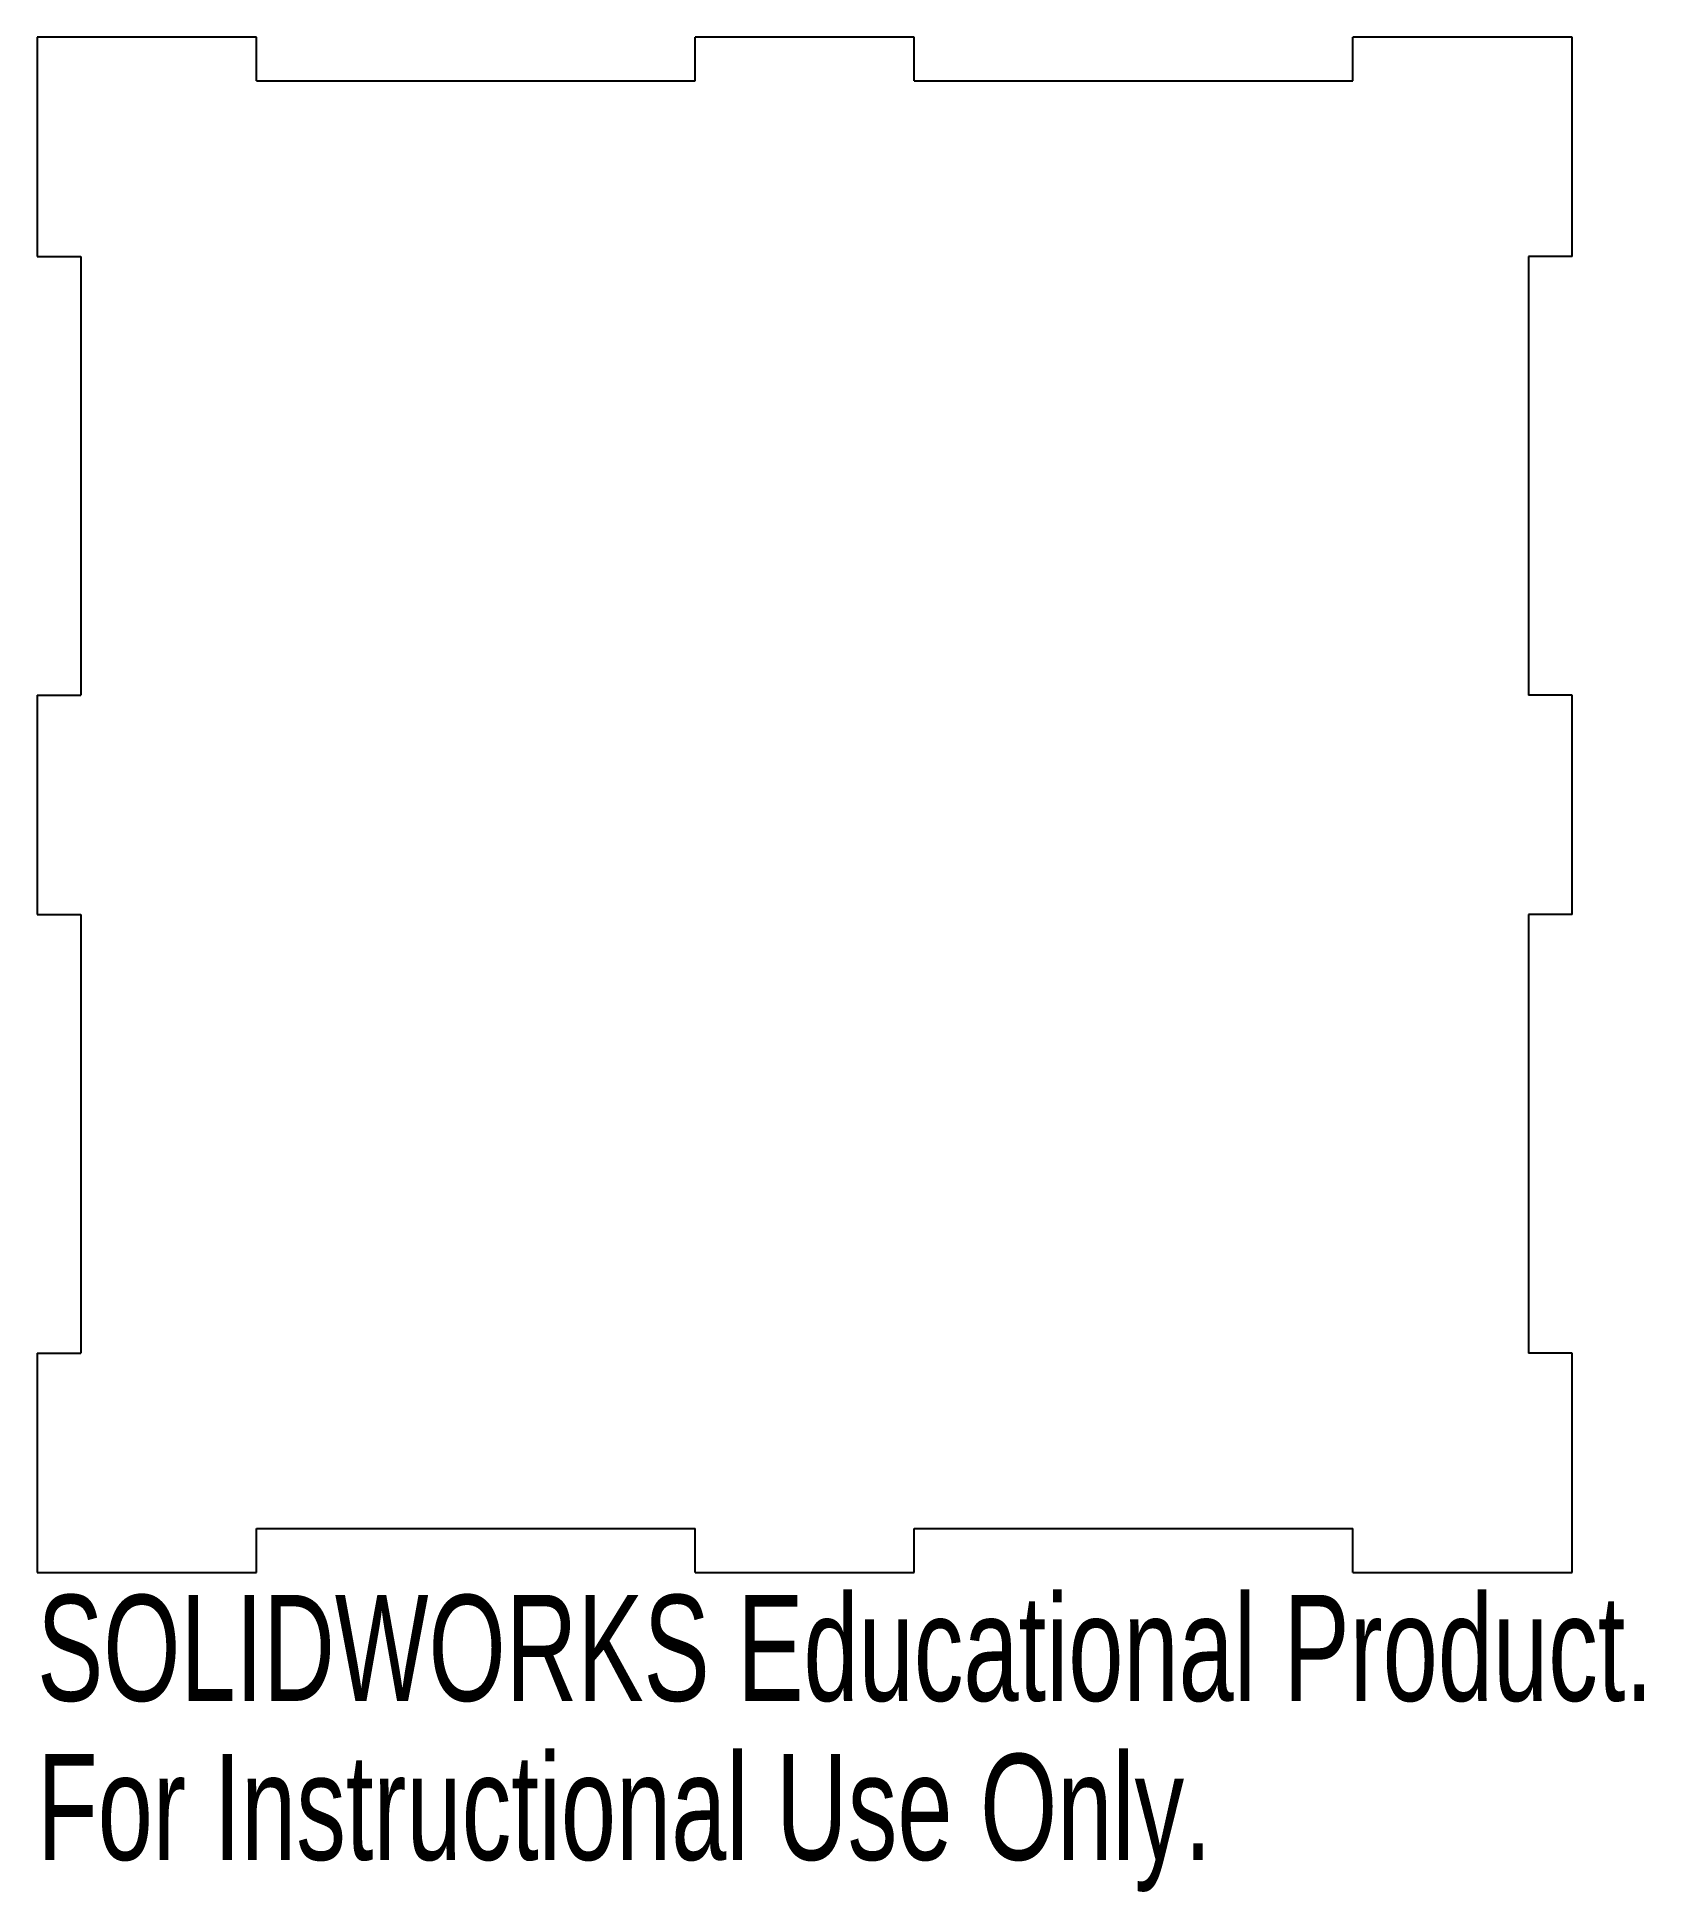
# Model space of a CAD drawing. Header units: millimetres. Extents: x -35 to 38.3, y -49.6 to 35.
import ezdxf

# ---------------------------------------------------------------- set-up
doc = ezdxf.new("R2010")
doc.units = ezdxf.units.MM
doc.styles.add('SLDTEXTSTYLE0', font='TXT', dxfattribs={"width": 0.7})

msp = doc.modelspace()

# ---------------------------------------------------------------- linework, layer by layer
at = {"color": 7, "linetype": 'Continuous', "lineweight": 25}
for p, q in [((-25, 35), (-35, 35)), ((-35, 35), (-35, 25)), ((-25, 33), (-25, 35)), ((-5, 33), (-5, 35)), ((5, 35), (-5, 35)), ((5, 33), (5, 35)), ((25, 33), (25, 35)), ((35, 35), (25, 35)), ((35, 25), (35, 35)), ((-25, 33), (-5, 33)), ((5, 33), (25, 33)), ((-35, 25), (-33, 25)), ((-33, 25), (-33, 5)), ((35, 25), (33, 25)), ((33, 25), (33, 5)), ((-35, 5), (-33, 5)), ((-35, 5), (-35, -5)), ((35, 5), (33, 5)), ((35, -5), (35, 5)), ((-35, -5), (-33, -5)), ((-33, -5), (-33, -25)), ((35, -5), (33, -5)), ((33, -5), (33, -25)), ((-35, -25), (-35, -35)), ((-35, -25), (-33, -25)), ((35, -25), (33, -25)), ((35, -35), (35, -25)), ((-25, -33), (-5, -33)), ((-25, -35), (-25, -33)), ((-5, -35), (-5, -33)), ((5, -33), (25, -33)), ((5, -35), (5, -33)), ((25, -35), (25, -33)), ((-35, -35), (-25, -35)), ((-5, -35), (5, -35)), ((25, -35), (35, -35))]:
    msp.add_line(p, q, dxfattribs=at)

# ---------------------------------------------------------------- texts
at = {"color": 7, "linetype": 'Continuous', "char_height": 4.83362, "attachment_point": 1, "style": 'SLDTEXTSTYLE0'}
for s, insert in [('SOLIDWORKS Educational Product.', (-35, -36.02)), ('For Instructional Use Only.', (-35, -43.27))]:
    msp.add_mtext(s, dxfattribs=dict(at, insert=insert))

doc.saveas('drawing.dxf')
